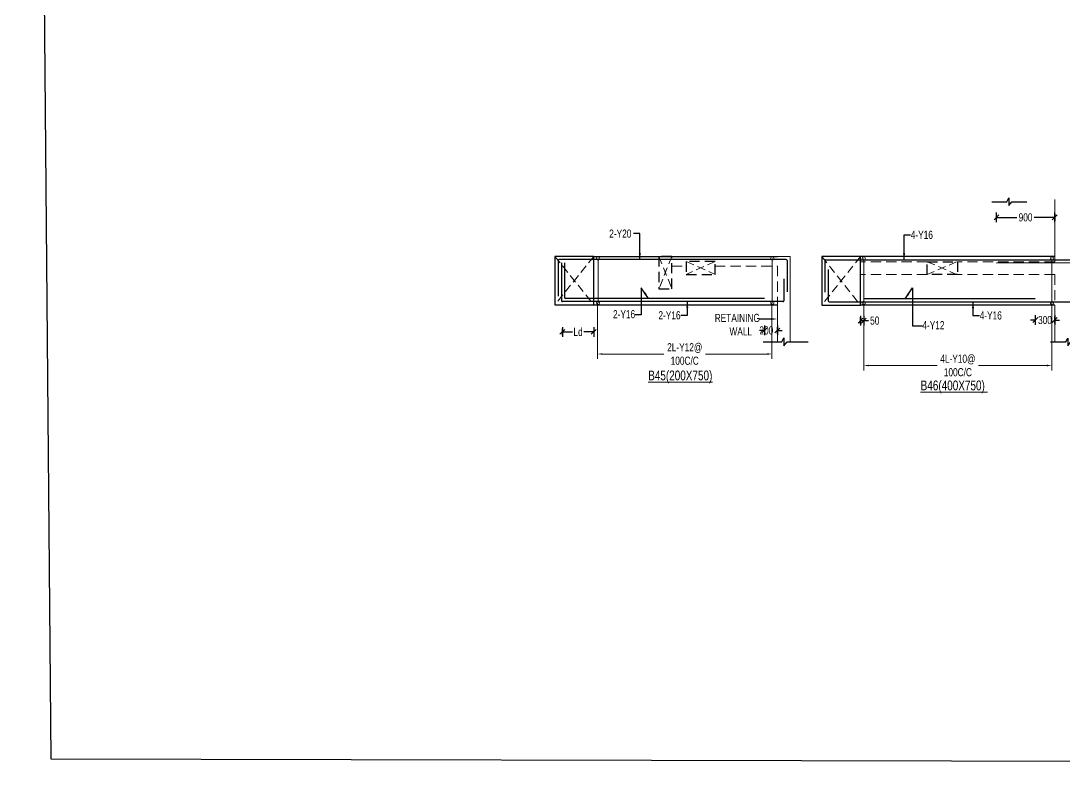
# Model space of a CAD drawing. Header units: millimetres. Extents: x 39642 to 123571, y 2620 to 56435.
# Drawn here: x 39642 to 55761, y 2620 to 14213 of the extents above; entities that cross this region are included whole.
import ezdxf

# ---------------------------------------------------------------- set-up
doc = ezdxf.new("R2010")
doc.units = ezdxf.units.MM
for name, pattern in [('CONTINOUS', [0]), ('CONTINU', [0]), ('HIDDEN', [9.525, 6.35, -3.175])]:
    doc.linetypes.add(name, pattern=pattern)
for name, color, linetype in [('-S-ARROW', 253, 'Continuous'), ('-S-DIM', 251, 'Continuous'), ('-S-MISC', 8, 'Continuous'), ('-STR-BEAM', 7, 'CONTINU'), ('-STR-REINF', 3, 'Continuous'), ('-STR-TEXT', 6, 'Continuous'), ('S- Structural', 5, 'Continuous')]:
    doc.layers.add(name, color=color, linetype=linetype)
for name, color, linetype, lineweight in [('-S-STIRUP', 11, 'Continuous', 9), ('-STR-COLUMN', 5, 'HIDDEN', 13), ('-STR-RF-DIM', 252, 'CONTINOUS', 20), ('Elevation-1', 41, 'Continuous', 20), ('S-BEAM-IDEN', 2, 'Continuous', 9), ('SEC TEXT', 9, 'Continuous', 18), ('SLAB LINE', 254, 'HIDDEN', 20)]:
    doc.layers.add(name, color=color, linetype=linetype, lineweight=lineweight)
doc.styles.add('BEAM-LS', font='romans.shx', dxfattribs={"width": 0.8})
doc.styles.add('EL', font='swisscl.ttf')
doc.styles.add('SOBHA', font='swisscl.ttf')
doc.styles.add('sobha.sed', font='swisscl.ttf')
doc.dimstyles.new('S-50', dxfattribs={"dimscale": 50, "dimtxt": 2.5, "dimasz": 1.25, "dimexe": 1, "dimexo": 1, "dimgap": 0.5, "dimtad": 1, "dimdec": 0, "dimrnd": 0.0005, "dimzin": 0, "dimdsep": 46, "dimtxsty": 'EL', "dimblk": 'ARCHTICK', "dimcen": 0.09, "dimdle": 1.5, "dimclrd": 251, "dimclre": 251, "dimclrt": 6, "dimadec": 0, "dimazin": 0, "dimtfac": 1, "dimtdec": 0, "dimtofl": 0, "dimtmove": 0, "dimatfit": 3, "dimfxl": 2, "dimtolj": 1, "dimtzin": 0, "dimlwd": -1, "dimlwe": -1, "dimarcsym": 0})
doc.dimstyles.new('S-DIM50', dxfattribs={"dimscale": 50, "dimtxt": 2.5, "dimasz": 1.5, "dimexe": 1.5, "dimexo": 1, "dimgap": 0.5, "dimtad": 0, "dimdec": 0, "dimzin": 0, "dimdsep": 46, "dimtxsty": 'SOBHA', "dimcen": 0.09, "dimclrd": 256, "dimclre": 256, "dimclrt": 6, "dimadec": 5, "dimazin": 0, "dimtfac": 1, "dimtdec": 0, "dimtofl": 0, "dimtmove": 0, "dimatfit": 3, "dimfxl": 0.18, "dimtolj": 1, "dimtzin": 0, "dimlwd": -1, "dimlwe": -1, "dimarcsym": 0})
doc.dimstyles.new('STIRUP', dxfattribs={"dimscale": 50, "dimtxt": 2.5, "dimasz": 2.2, "dimexe": 0, "dimexo": 0, "dimgap": 0.5, "dimtad": 0, "dimdec": 0, "dimzin": 0, "dimdsep": 46, "dimtxsty": 'BEAM-LS', "dimblk": 'DOTSMALL', "dimcen": 0.09, "dimclrd": 256, "dimclre": 256, "dimclrt": 256, "dimadec": 5, "dimazin": 0, "dimtfac": 1, "dimtdec": 0, "dimtofl": 0, "dimtmove": 0, "dimatfit": 3, "dimldrblk": 'DOTSMALL', "dimfxl": 0, "dimfxlon": 1, "dimtolj": 1, "dimtzin": 0, "dimlwd": -1, "dimlwe": -1, "dimarcsym": 0})

# ---------------------------------------------------------------- blocks, each defined once
blk = doc.blocks.new('_DotSmall')
at = {"color": 0, "linetype": 'ByBlock', "const_width": 0.5}
blk.add_lwpolyline([(-0.0625, 0, 1), (0.0625, 0, 1)], format="xyb", close=True, dxfattribs=at)
blk = doc.blocks.new('*D220')
at = {"layer": '-S-STIRUP', "ltscale": 100, "transparency": 16777216}
blk.add_line((48559, 9855), (48559, 10541), dxfattribs=at)
at = {"layer": '-S-STIRUP', "linetype": 'CONTINU', "ltscale": 100, "transparency": 16777216, "xscale": 100, "yscale": 100, "zscale": 100}
for p, rotation in [((48559, 10541), 90), ((48559, 9855), 270)]:
    blk.add_blockref('_DotSmall', p, dxfattribs=dict(at, rotation=rotation))
blk = doc.blocks.new('*D221')
at = {"layer": '-S-STIRUP', "ltscale": 100, "transparency": 16777216}
blk.add_line((51252, 9855), (51252, 10541), dxfattribs=at)
at = {"layer": '-S-STIRUP', "linetype": 'CONTINU', "ltscale": 100, "transparency": 16777216, "xscale": 100, "yscale": 100, "zscale": 100}
for p, rotation in [((51252, 10541), 90), ((51252, 9855), 270)]:
    blk.add_blockref('_DotSmall', p, dxfattribs=dict(at, rotation=rotation))
blk = doc.blocks.new('_ArchTick')
at = {"color": 0, "linetype": 'ByBlock', "const_width": 0.15}
blk.add_lwpolyline([(-0.5, -0.5), (0.5, 0.5)], dxfattribs=at)
blk = doc.blocks.new('*D222')
at = {"layer": '-STR-RF-DIM', "transparency": 16777216}
for p, q in [((48552, 9855), (48552, 8990)), ((51246, 9854), (51246, 8990)), ((48627, 9065), (49578, 9065)), ((51171, 9065), (50220, 9065))]:
    blk.add_line(p, q, dxfattribs=at)
for points in [[(48627, 9078), (48627, 9053), (48552, 9065)], [(51171, 9078), (51171, 9053), (51246, 9065)]]:
    blk.add_solid(points, dxfattribs=at)
at = {"layer": '-STR-RF-DIM', "color": 6, "transparency": 16777216, "insert": (49899, 9065), "char_height": 125, "attachment_point": 5, "style": 'SOBHA'}
blk.add_mtext('\\A1;2L-Y12@\\P100C/C', dxfattribs=at)
blk = doc.blocks.new('_Oblique')
at = {"color": 0, "linetype": 'ByBlock', "lineweight": -2}
for p, q in [((-0.5, -0.5), (0.5, 0.5)), ((0, 0.71), (0, -0.71))]:
    blk.add_line(p, q, dxfattribs=at)
blk = doc.blocks.new('*D223')
at = {"layer": '-S-DIM', "transparency": 16777216}
for p, q in [((48008, 9482), (48008, 9332)), ((48008, 9407), (48163, 9407)), ((48493, 9407), (48338, 9407)), ((48493, 9482), (48493, 9332))]:
    blk.add_line(p, q, dxfattribs=at)
at = {"layer": '-S-DIM', "transparency": 16777216, "xscale": 75, "yscale": 75, "zscale": 75, "rotation": 180}
blk.add_blockref('_Oblique', (48008, 9407), dxfattribs=at)
at = {"layer": '-S-DIM', "transparency": 16777216, "xscale": 75, "yscale": 75, "zscale": 75}
blk.add_blockref('_Oblique', (48493, 9407), dxfattribs=at)
at = {"layer": '-S-DIM', "color": 6, "transparency": 16777216, "insert": (48251, 9407), "char_height": 125, "width": 381.83, "attachment_point": 5, "style": 'SOBHA'}
blk.add_mtext('\\A1;Ld', dxfattribs=at)
blk = doc.blocks.new('*D224')
at = {"layer": '-S-DIM', "transparency": 16777216}
for p, q in [((51130, 9429), (51055, 9429)), ((51130, 9504), (51130, 9354)), ((51330, 9504), (51330, 9354)), ((51330, 9429), (51405, 9429))]:
    blk.add_line(p, q, dxfattribs=at)
at = {"layer": '-S-DIM', "transparency": 16777216, "xscale": 75, "yscale": 75, "zscale": 75}
blk.add_blockref('_Oblique', (51130, 9429), dxfattribs=at)
at = {"layer": '-S-DIM', "transparency": 16777216, "xscale": 75, "yscale": 75, "zscale": 75, "rotation": 180}
blk.add_blockref('_Oblique', (51330, 9429), dxfattribs=at)
at = {"layer": '-S-DIM', "color": 6, "transparency": 16777216, "insert": (51160, 9429), "char_height": 125, "attachment_point": 5, "style": 'SOBHA'}
blk.add_mtext('\\A1;200', dxfattribs=at)
blk = doc.blocks.new('A$Cd5a942ff')
at = {"layer": '-S-ARROW'}
blk.add_lwpolyline([(187, 0), (0, 0), (0, 0)], dxfattribs=at)
blk.add_solid([(187, -17), (287, 0), (187, 17)], dxfattribs=at)
blk = doc.blocks.new('*D225')
at = {"layer": '-S-STIRUP', "ltscale": 100, "transparency": 16777216}
blk.add_line((55573, 9852), (55573, 10539), dxfattribs=at)
at = {"layer": '-S-STIRUP', "linetype": 'CONTINU', "ltscale": 100, "transparency": 16777216, "xscale": 100, "yscale": 100, "zscale": 100}
for p, rotation in [((55573, 10539), 90), ((55573, 9852), 270)]:
    blk.add_blockref('_DotSmall', p, dxfattribs=dict(at, rotation=rotation))
blk = doc.blocks.new('*D226')
at = {"layer": '-S-STIRUP', "ltscale": 100, "transparency": 16777216}
blk.add_line((52665, 9852), (52665, 10539), dxfattribs=at)
at = {"layer": '-S-STIRUP', "linetype": 'CONTINU', "ltscale": 100, "transparency": 16777216, "xscale": 100, "yscale": 100, "zscale": 100}
for p, rotation in [((52665, 10539), 90), ((52665, 9852), 270)]:
    blk.add_blockref('_DotSmall', p, dxfattribs=dict(at, rotation=rotation))
blk = doc.blocks.new('*D227')
at = {"layer": '-STR-RF-DIM', "transparency": 16777216}
for p, q in [((52665, 9933), (52665, 8812)), ((55573, 9888), (55573, 8812)), ((52740, 8887), (53797, 8887)), ((55498, 8887), (54440, 8887))]:
    blk.add_line(p, q, dxfattribs=at)
for points in [[(52740, 8900), (52740, 8875), (52665, 8887)], [(55498, 8900), (55498, 8875), (55573, 8887)]]:
    blk.add_solid(points, dxfattribs=at)
at = {"layer": '-STR-RF-DIM', "color": 6, "transparency": 16777216, "insert": (54119, 8887), "char_height": 125, "attachment_point": 5, "style": 'SOBHA'}
blk.add_mtext('\\A1;4L-Y10@\\P100C/C', dxfattribs=at)
blk = doc.blocks.new('*D228')
at = {"layer": '-S-DIM', "transparency": 16777216}
for p, q in [((54715, 11101), (54715, 11251)), ((54715, 11176), (55030, 11176)), ((55615, 11176), (55299, 11176)), ((55615, 11101), (55615, 11251))]:
    blk.add_line(p, q, dxfattribs=at)
at = {"layer": '-S-DIM', "transparency": 16777216, "xscale": 75, "yscale": 75, "zscale": 75, "rotation": 180}
blk.add_blockref('_Oblique', (54715, 11176), dxfattribs=at)
at = {"layer": '-S-DIM', "transparency": 16777216, "xscale": 75, "yscale": 75, "zscale": 75}
blk.add_blockref('_Oblique', (55615, 11176), dxfattribs=at)
at = {"layer": '-S-DIM', "color": 6, "transparency": 16777216, "insert": (55165, 11176), "char_height": 125, "attachment_point": 5, "style": 'SOBHA'}
blk.add_mtext('\\A1;900', dxfattribs=at)
blk = doc.blocks.new('*D233')
at = {"layer": '-S-DIM', "transparency": 16777216}
for p, q in [((52615, 9656), (52615, 9506)), ((52615, 9581), (52665, 9581)), ((52665, 9656), (52665, 9506)), ((52665, 9581), (52740, 9581))]:
    blk.add_line(p, q, dxfattribs=at)
at = {"layer": '-S-DIM', "transparency": 16777216, "xscale": 75, "yscale": 75, "zscale": 75, "rotation": 180}
blk.add_blockref('_Oblique', (52615, 9581), dxfattribs=at)
at = {"layer": '-S-DIM', "transparency": 16777216, "xscale": 75, "yscale": 75, "zscale": 75}
blk.add_blockref('_Oblique', (52665, 9581), dxfattribs=at)
at = {"layer": '-S-DIM', "color": 6, "transparency": 16777216, "insert": (52835, 9581), "char_height": 125, "attachment_point": 5, "style": 'SOBHA'}
blk.add_mtext('\\A1;50', dxfattribs=at)
blk = doc.blocks.new('*D234')
at = {"layer": '-S-DIM', "transparency": 16777216}
for p, q in [((55315, 9590), (55240, 9590)), ((55315, 9665), (55315, 9515)), ((55615, 9665), (55615, 9515)), ((55615, 9590), (55690, 9590))]:
    blk.add_line(p, q, dxfattribs=at)
at = {"layer": '-S-DIM', "transparency": 16777216, "xscale": 75, "yscale": 75, "zscale": 75}
blk.add_blockref('_Oblique', (55315, 9590), dxfattribs=at)
at = {"layer": '-S-DIM', "transparency": 16777216, "xscale": 75, "yscale": 75, "zscale": 75, "rotation": 180}
blk.add_blockref('_Oblique', (55615, 9590), dxfattribs=at)
at = {"layer": '-S-DIM', "color": 6, "transparency": 16777216, "insert": (55465, 9590), "char_height": 125, "attachment_point": 5, "style": 'SOBHA'}
blk.add_mtext('\\A1;300', dxfattribs=at)

msp = doc.modelspace()

# ---------------------------------------------------------------- linework, layer by layer
at = {"layer": '-S-MISC', "linetype": 'ByBlock', "ltscale": 1000}
for points in [[(54641.6, 11417.9), (54874.1, 11418), (54905, 11477.7), (54905, 11357.5), (54954.9, 11418), (55183.9, 11418)], [(55552.2, 9251.3), (55784.8, 9251.4), (55815.6, 9311.1), (55815.6, 9190.9), (55865.5, 9251.4), (56094.6, 9251.4)]]:
    msp.add_lwpolyline(points, dxfattribs=at)
at = {"layer": '-S-MISC', "linetype": 'ByBlock', "ltscale": 1000, "elevation": 0}
msp.add_lwpolyline([(51113.1, 9253.5), (51396.7, 9253.5), (51427.6, 9313.2), (51427.6, 9193), (51479.4, 9253.5), (51803.8, 9253.5)], dxfattribs=at)
at = {"layer": '-STR-BEAM'}
for p, q in [((48493, 10574.4, 0), (51329.6, 10574.4, 0)), ((55614.6, 10571.9, 0), (52614.8, 10571.9, 0)), ((48493, 9824.4, 0), (51329.6, 9824.4, 0)), ((55614.6, 9821.9, 0), (52614.8, 9821.9, 0))]:
    msp.add_line(p, q, dxfattribs=at)
at = {"layer": '-STR-BEAM', "elevation": 0}
msp.add_lwpolyline([(48493, 10574.4), (47893, 10574.2), (47893, 9824.2), (48493, 9824.4), (48493, 10574.4)], dxfattribs=at)
at = {"layer": '-STR-BEAM', "linetype": 'HIDDEN', "ltscale": 25, "elevation": 0}
for points in [[(49700.3, 10574.4), (49500.3, 10574.4), (49500.3, 10074.4), (49700.3, 10074.4), (49700.3, 10574.4)], [(50367, 10494.4), (49923, 10494.4), (49923, 10294.4), (50367, 10294.4), (50367, 10494.4)]]:
    msp.add_lwpolyline(points, dxfattribs=at)
at = {"layer": '-STR-BEAM'}
msp.add_lwpolyline([(52614.8, 10571.9), (52014.8, 10571.9), (52014.8, 9821.9), (52614.8, 9821.9), (52614.8, 10571.9)], dxfattribs=at)
at = {"layer": '-STR-BEAM', "linetype": 'HIDDEN', "ltscale": 25}
msp.add_lwpolyline([(53646.4, 10491.9), (54115, 10491.7), (54114.6, 10291.8), (53645.9, 10292), (53646.4, 10491.9)], dxfattribs=at)
at = {"layer": '-STR-COLUMN', "linetype": 'Continuous', "ltscale": 10}
for p, q in [((55614.6, 10571.9, 0), (55614.6, 11451.9, 0)), ((51329.6, 10574.4, 0), (51529.6, 10574.4, 0)), ((51529.6, 9253.5, 0), (51529.6, 10574.4, 0)), ((51329.6, 9253.5, 0), (51329.6, 9824.4, 0)), ((55614.6, 9821.9), (55614.6, 9251))]:
    msp.add_line(p, q, dxfattribs=at)
at = {"layer": '-STR-REINF', "ltscale": 10}
for p, q in [((47943, 10509.4, 0), (47943, 9957.9, 0)), ((51464.6, 10524.4, 0), (47957.9, 10524.4, 0)), ((51479.6, 10509.4, 0), (51479.6, 10023.8, 0)), ((52065.5, 10506.9, 0), (52065.5, 10021.3, 0)), ((52080.5, 10521.9, 0), (60039, 10521.9, 0)), ((54714.2, 10474.9, 0), (57064.6, 10482, 0)), ((47993.5, 10473.9, 0), (47993.5, 9889.4, 0)), ((48043.5, 10473.9, 0), (48043.5, 9939.4, 0)), ((52115.5, 10372.6, 0), (52115.5, 9886.9, 0)), ((51429.6, 10225.1, 0), (51429.6, 9889.4, 0)), ((51414.6, 9874.4, 0), (48008.5, 9874.4, 0)), ((51129.6, 9924.4, 0), (48058.5, 9924.4, 0)), ((52130.5, 9871.9, 0), (59988.9, 9871.9, 0)), ((52664.8, 9921.9, 0), (55314.6, 9921.9, 0))]:
    msp.add_line(p, q, dxfattribs=at)
for centre, start, end in [((47958, 10509.4, 0), 90, 180), ((51464.6, 10509.4, 0), 0, 90), ((52080.5, 10506.9, 0), 90, 180), ((48008.5, 9889.4, 0), 180, 270), ((48058.5, 9939.4, 0), 180, 270), ((51414.6, 9889.4, 0), 270, 0), ((52130.5, 9886.9, 0), 180, 270)]:
    msp.add_arc(centre, 15, start, end, dxfattribs=at)
at = {"layer": 'S- Structural', "ltscale": 20}
msp.add_lwpolyline([(39641.8, 56435.3), (122100, 56435.3), (123571.4, 2619.6), (40108.6, 2802.5)], close=True, dxfattribs=at)
at = {"layer": 'S-BEAM-IDEN', "color": 9, "linetype": 'HIDDEN', "ltscale": 20}
for p, q in [((48493, 10574.4, 0), (47893, 9824.2, 0)), ((47893, 10574.2, 0), (48493, 9824.4, 0)), ((49500.3, 10574.4, 0), (49700.3, 10074.4, 0)), ((49700.3, 10574.4, 0), (49500.3, 10074.4, 0)), ((49923, 10494.4, 0), (50367, 10294.4, 0)), ((50367, 10494.4, 0), (49923, 10294.4, 0)), ((52014.8, 10571.9), (52614.8, 9821.9)), ((52614.8, 10571.9), (52014.8, 9821.9)), ((54100.1, 10491.7), (53646.1, 10291.9)), ((53646.4, 10491.9), (54099.5, 10291.9, 0))]:
    msp.add_line(p, q, dxfattribs=at)
at = {"layer": 'SLAB LINE', "linetype": 'HIDDEN', "ltscale": 25}
for p, q in [((53646.1, 10491.9, 0), (52614.8, 10491.9, 0)), ((55614.6, 10491.9, 0), (54114.7, 10491.9)), ((55614.6, 10491.9, 0), (55614.6, 10571.9, 0)), ((48493, 10424.4, 0), (48493, 9824.4, 0)), ((49700.3, 10424.4, 0), (49923, 10424.4, 0)), ((50367, 10424.4, 0), (51329.6, 10424.4, 0)), ((51329.6, 10424.4, 0), (51329.6, 9824.4, 0)), ((53646.2, 10291.9, 0), (52614.8, 10291.9, 0)), ((55614.6, 10291.9, 0), (54099.9, 10291.9, 0)), ((55614.6, 10291.9, 0), (55614.6, 9821.9))]:
    msp.add_line(p, q, dxfattribs=at)

# ---------------------------------------------------------------- block references
at = {"layer": 'Elevation-1', "color": 6, "ltscale": 20}
msp.add_blockref('A$Cd5a942ff', (51042.9, 9606.1, 0), dxfattribs=at)

# ---------------------------------------------------------------- texts
at = {"layer": '-STR-TEXT', "color": 6, "char_height": 125, "style": 'SOBHA'}
for s, insert, attachment_point in [('\\A1;2-Y20', (49074.2, 10987.8, 0), 3), ('\\A1;4-Y16', (53391.6, 10969.1, 0), 1)]:
    msp.add_mtext(s, dxfattribs=dict(at, insert=insert, attachment_point=attachment_point))
at = {"layer": '-STR-TEXT', "color": 6, "char_height": 125, "width": 281.386, "style": 'SOBHA'}
for s, insert, attachment_point in [('\\A1;2-Y16', (49133.2, 9616, 357173.2), 9), ('\\A1;2-Y16', (49834.5, 9599.2, 0), 9), ('\\A1;4-Y16', (54456.5, 9596.7, 0), 7), ('\\A1;4-Y12', (53570.5, 9448.5, 178586.6), 7)]:
    msp.add_mtext(s, dxfattribs=dict(at, insert=insert, attachment_point=attachment_point))
at = {"layer": 'SEC TEXT', "color": 1, "linetype": 'ByBlock', "style": 'sobha.sed'}
for s, rotation, p in [('%%UB45(200X750)', 0.01072, (49334.1, 8658.7, 0)), ('%%UB46(400X750) ', 359.98928, (53544, 8504.6, 178586.6))]:
    msp.add_text(s, height=150, rotation=rotation, dxfattribs=at).set_placement(p)
at = {"layer": 'SEC TEXT', "color": 1, "linetype": 'ByBlock', "insert": (50968.7, 9685.2, 0), "char_height": 125, "attachment_point": 3, "rotation": 0.01072, "style": 'sobha.sed'}
msp.add_mtext_dynamic_manual_height_columns('\\pxqc;RETAINING    WALL', width=515.248, gutter_width=1750, heights=[0], dxfattribs=at)

# ---------------------------------------------------------------- dimensions: what is measured, and where the dimension line sits
at = {"layer": '-S-DIM'}
dim = msp.add_linear_dim(base=(54714.7, 11176.2), p1=(55614.6, 10571.9), p2=(54714.7, 10458.4), angle=180, dimstyle='S-DIM50', override={"dimscale": 1, "dimtxt": 125, "dimasz": 75, "dimexe": 75, "dimexo": 0, "dimgap": 25, "dimblk1": 'Oblique', "dimblk2": 'Oblique', "dimsah": 1, "dimcen": 4.5, "dimfxl": 75, "dimfxlon": 1}, dxfattribs=at)
dim.commit()
dim.dimension.update_dxf_attribs({"geometry": '*D228', "text_midpoint": (55164.6, 11176.2)})
dim = msp.add_linear_dim(base=(48008.5, 9406.8, 0), p1=(48493, 9824.4, 0), p2=(48008.5, 9874.4, 0), angle=180, text='Ld', dimstyle='S-DIM50', override={"dimscale": 1, "dimtxt": 125, "dimasz": 75, "dimexe": 75, "dimexo": 0, "dimgap": 25, "dimblk1": 'Oblique', "dimblk2": 'Oblique', "dimsah": 1, "dimcen": 4.5, "dimfxl": 75, "dimfxlon": 1}, dxfattribs=at)
dim.commit()
dim.dimension.update_dxf_attribs({"geometry": '*D223', "text_midpoint": (48250.7, 9406.8, 0)})
dim = msp.add_linear_dim(base=(51129.6, 9429.5, 0), p1=(51329.6, 9824.4, 0), p2=(51129.6, 9924.4, 0), angle=180, dimstyle='S-DIM50', override={"dimscale": 1, "dimtxt": 125, "dimasz": 75, "dimexe": 75, "dimexo": 0, "dimgap": 25, "dimblk1": 'Oblique', "dimblk2": 'Oblique', "dimsah": 1, "dimcen": 4.5, "dimfxl": 75, "dimfxlon": 1}, dxfattribs=at)
dim.commit()
dim.dimension.update_dxf_attribs({"geometry": '*D224', "text_midpoint": (51160.1, 9429.5, 0), "dimtype": 160})
for base, p1, p2, picture, middle in [((52664.8, 9580.6, 0), (52614.8, 9821.9), (52664.8, 9921.9, 0), '*D233', (52834.9, 9580.6, 0)), ((55314.6, 9589.7, 0), (55614.6, 9821.9), (55314.6, 9921.9, 0), '*D234', (55464.6, 9589.7, 0))]:
    dim = msp.add_linear_dim(base=base, p1=p1, p2=p2, dimstyle='S-DIM50', override={"dimscale": 1, "dimtxt": 125, "dimasz": 75, "dimexe": 75, "dimexo": 0, "dimgap": 25, "dimblk1": 'Oblique', "dimblk2": 'Oblique', "dimsah": 1, "dimcen": 4.5, "dimfxl": 75, "dimfxlon": 1}, dxfattribs=at)
    dim.commit()
    dim.dimension.update_dxf_attribs({"geometry": picture, "text_midpoint": middle})
at = {"layer": '-S-STIRUP', "linetype": 'CONTINU', "ltscale": 100}
for base, p1, p2, picture, middle in [((48558.6, 10541.4, 357279.2), (48558.6, 9854.7, 357279.2), (48558.6, 10541.4, 357279.2), '*D220', (48558.6, 10198.1, 357279.2)), ((51251.8, 10541.4, 178586.6), (51251.8, 9854.7, 178586.6), (51251.8, 10541.4, 178586.6), '*D221', (51251.8, 10198.1, 178586.6)), ((52664.6, 10538.9, 178586.6), (52664.6, 9852.2, 178586.6), (52664.6, 10538.9, 178586.6), '*D226', (52664.6, 10195.6, 178586.6)), ((55572.8, 10538.9, 178586.6), (55572.8, 9852.2, 178586.6), (55572.8, 10538.9, 178586.6), '*D225', (55572.8, 10195.6, 178586.6))]:
    dim = msp.add_linear_dim(base=base, p1=p1, p2=p2, angle=90, text=' ', dimstyle='STIRUP', override={"dimasz": 2}, dxfattribs=at)
    dim.commit()
    dim.dimension.update_dxf_attribs({"geometry": picture, "text_midpoint": middle})
at = {"layer": '-STR-RF-DIM'}
dim = msp.add_linear_dim(base=(48552.4, 9065.1, 178586.6), p1=(51245.6, 9853.9, 178586.6), p2=(48552.4, 9854.7, 357279.2), angle=180, text='2L-Y12@\\P100C/C', dimstyle='S-DIM50', override={"dimscale": 1, "dimtxt": 125, "dimasz": 75, "dimexe": 75, "dimexo": 0, "dimgap": 25, "dimsah": 1, "dimcen": 4.5, "dimfxl": 75}, dxfattribs=at)
dim.commit()
dim.dimension.update_dxf_attribs({"geometry": '*D222', "text_midpoint": (49899, 9065.1, 178586.6)})
dim = msp.add_linear_dim(base=(55572.8, 8887.4, 178586.6), p1=(52664.6, 9933.2, 178586.6), p2=(55572.8, 9888, 178586.6), text='4L-Y10@\\P100C/C', dimstyle='S-DIM50', override={"dimscale": 1, "dimtxt": 125, "dimasz": 75, "dimexe": 75, "dimexo": 0, "dimgap": 25, "dimsah": 1, "dimcen": 4.5, "dimfxl": 75}, dxfattribs=at)
dim.commit()
dim.dimension.update_dxf_attribs({"geometry": '*D227', "text_midpoint": (54118.7, 8887.4, 178586.6)})

# ---------------------------------------------------------------- leaders
at = {"layer": '-S-ARROW'}
for points in [[(49204.6, 10524.4, 0), (49204.6, 10925.3, 0), (49105.6, 10925.3, 0)], [(49340.1, 9923.1, 357173.2), (49224.6, 10089.6, 357173.2), (49224.6, 9669, 357173.2), (49133.2, 9669, 357173.2)], [(53303.6, 9920, 178586.6), (53419.1, 10086.4, 178586.6), (53419.1, 9502.1, 178586.6), (53570.5, 9502.1, 178586.6)]]:
    msp.add_leader(points, dimstyle='S-50', override={"dimasz": 2, "dimgap": 0.1, "dimtad": 0}, dxfattribs=at)
at = {"layer": '-S-ARROW', "annotation_type": 0, "has_hookline": 1, "hookline_direction": 1, "text_width": 355.3}
for points in [[(53287.6, 10521.9, 0), (53287.6, 10906.6, 0), (53386.6, 10906.6, 0)], [(54352.4, 9871.9, 0), (54352.4, 9659.2, 0), (54451.5, 9659.2, 0)]]:
    msp.add_leader(points, dimstyle='S-50', override={"dimasz": 2, "dimgap": 0.1, "dimtad": 0}, dxfattribs=at)
at = {"layer": '-S-ARROW', "annotation_type": 0, "has_hookline": 1, "hookline_direction": 1, "text_width": 353.5, "horizontal_direction": (-1, 0, 0)}
msp.add_leader([(49938.5, 9874.4, 0), (49938.5, 9661.7, 0), (49839.5, 9661.7, 0)], dimstyle='S-50', override={"dimasz": 2, "dimgap": 0.1, "dimtad": 0}, dxfattribs=at)

doc.saveas('drawing.dxf')
